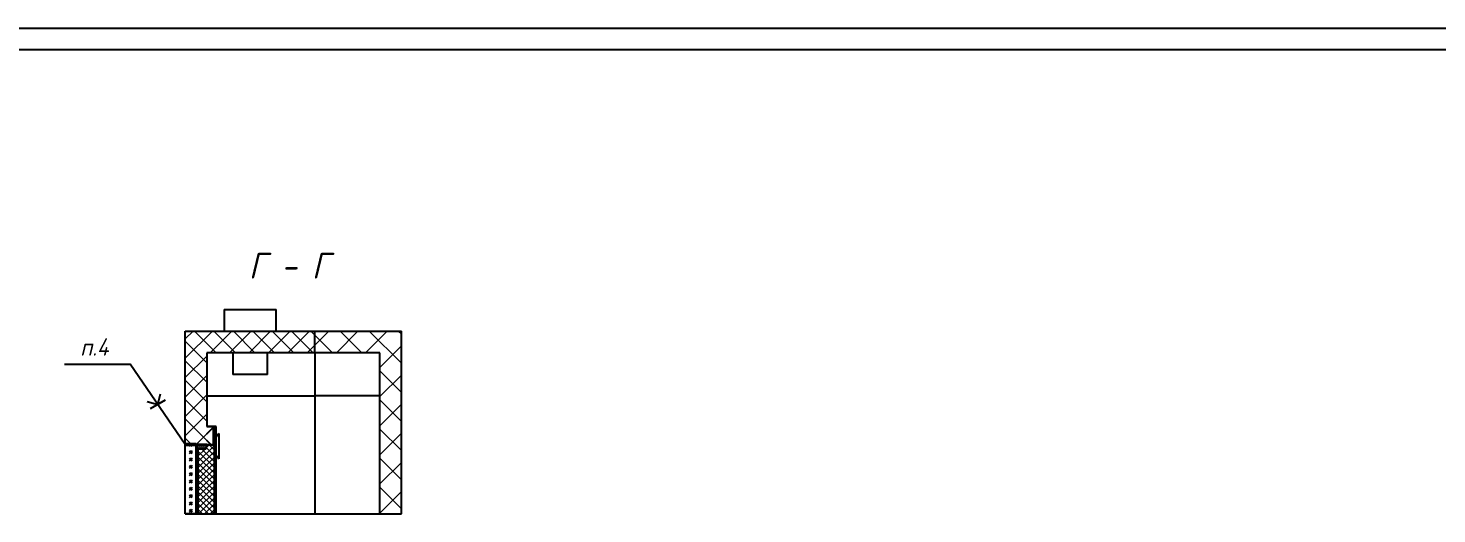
# Model space of a CAD drawing. Header units: millimetres. Extents: x -963 to 6509, y -1367 to 453.
# Drawn here: x 5367.8 to 5693.7, y -141.2 to -28.9 of the extents above; entities that cross this region are included whole.
import ezdxf

# ---------------------------------------------------------------- set-up
doc = ezdxf.new("R2010")
doc.units = ezdxf.units.MM
doc.header["$LTSCALE"] = 0.5
doc.layers.get('0').update_dxf_attribs({"lineweight": 60})
doc.layers.get('Defpoints').update_dxf_attribs({"color": 5})
doc.layers.add('3-размеры', color=6, linetype='Continuous')
doc.layers.add('Основная', color=7, linetype='Continuous', lineweight=40)
doc.styles.get("Standard").update_dxf_attribs({"font": 'isocpeui.ttf', "width": 0.9})

msp = doc.modelspace()

# ---------------------------------------------------------------- hatches: boundary and pattern name
at = {"linetype": 'Continuous', "lineweight": 18}
h = msp.add_hatch(dxfattribs=at)
h.set_pattern_fill('ANSI37', angle=3e-322, style=0)
h.paths.add_polyline_path([(5409.152, -103.961), (5434.152, -103.961), (5434.152, -98.961), (5404.152, -98.961), (5404.152, -125.196), (5409.152, -125.196)], flags=0)
h = msp.add_hatch(dxfattribs=at)
h.set_pattern_fill('ANSI37', scale=1.5, angle=90, style=0)
h.paths.add_polyline_path([(5449.152, -141.226), (5454.152, -141.226), (5454.152, -98.961), (5434.152, -98.961), (5434.152, -103.961), (5449.152, -103.961)], flags=0)
at = {"lineweight": 25}
h = msp.add_hatch(dxfattribs=at)
h.set_pattern_fill('ANSI37', color=256)
h.paths.add_polyline_path([(5409.152, -121.064), (5410.652, -121.064), (5410.652, -125.196), (5409.152, -125.196)])
h = msp.add_hatch(dxfattribs=at)
h.set_pattern_fill('ANSI37', color=256, scale=0.1)
h.paths.add_polyline_path([(5410.902, -125.273), (5410.652, -125.273), (5410.652, -121.064), (5410.902, -121.064)])
at = {"linetype": 'Continuous', "lineweight": 18}
h = msp.add_hatch(dxfattribs=at)
h.set_pattern_fill('ANSI31', scale=0.5, style=0)
h.paths.add_polyline_path([(5410.902, -141.226), (5411.313, -141.226), (5411.313, -121.064), (5410.902, -121.064)], flags=0)
at = {"lineweight": 25}
h = msp.add_hatch(dxfattribs=at)
h.set_pattern_fill('GOST_GLASS', color=256, scale=0.2)
h.paths.add_polyline_path([(5404.152, -125.196), (5406.652, -125.196), (5406.652, -141.226), (5404.152, -141.226)])
at = {"linetype": 'Continuous', "lineweight": 18}
h = msp.add_hatch(dxfattribs=at)
h.set_pattern_fill('ANSI31', scale=0.1, style=0)
h.paths.add_polyline_path([(5408.991, -125.273), (5406.891, -125.273), (5406.891, -126.173), (5408.991, -126.173)], flags=0)
at = {"lineweight": 25}
h = msp.add_hatch(dxfattribs=at)
h.set_pattern_fill('ANSI31', color=256, scale=0.1)
h.paths.add_polyline_path([(5407.091, -126.173), (5407.091, -132.423), (5406.891, -132.423), (5406.891, -126.173)])
at = {"linetype": 'Continuous', "lineweight": 18}
h = msp.add_hatch(dxfattribs=at)
h.set_pattern_fill('ANSI31', scale=0.5, angle=90, style=0)
h.set_pattern_definition([(135, (4683.5618, -504.8972), (-1.122532, -1.122532), [])])
h.paths.add_polyline_path([(5407.09, -126.173), (5407.09, -141.226), (5407.091, -141.226), (5407.091, -126.173)], flags=0)
h = msp.add_hatch(dxfattribs=at)
h.set_pattern_fill('ANSI37', scale=0.3, style=0)
h.paths.add_polyline_path([(5410.902, -141.226), (5410.902, -125.273), (5408.991, -125.273), (5408.991, -126.173), (5407.091, -126.173), (5407.091, -141.226)])
h = msp.add_hatch(dxfattribs=at)
h.set_pattern_fill('ANSI31', scale=0.5, style=0)
h.set_pattern_definition([(45, (4683.5618, -504.8972), (-1.122532, 1.122532), [])])
h.paths.add_polyline_path([(5407.089, -127.673), (5407.089, -140.473), (5407.09, -140.473), (5407.09, -127.673)], flags=0)

# ---------------------------------------------------------------- linework, layer by layer
at = {"color": 7, "linetype": 'Continuous', "lineweight": 25}
for p, q in [((5413.152, -93.961), (5413.152, -98.961)), ((5413.152, -93.961), (5425.152, -93.961)), ((5425.152, -98.961), (5425.152, -93.961)), ((5404.152, -125.196), (5404.152, -98.961)), ((5404.152, -98.961), (5434.152, -98.961)), ((5434.152, -103.961), (5434.152, -98.961)), ((5434.152, -98.961), (5454.152, -98.961)), ((5454.152, -141.226), (5454.152, -98.961)), ((5409.152, -103.961), (5409.152, -121.064)), ((5434.152, -103.961), (5409.152, -103.961)), ((5415.152, -103.961), (5415.152, -108.961)), ((5423.152, -108.961), (5423.152, -103.961)), ((5449.152, -103.961), (5434.152, -103.961)), ((5434.152, -103.961), (5434.152, -113.961)), ((5449.152, -141.226), (5449.152, -103.961)), ((5423.152, -108.961), (5415.152, -108.961)), ((5409.152, -113.961), (5434.152, -113.961)), ((5449.152, -113.961), (5434.152, -113.961)), ((5434.152, -113.961), (5434.152, -141.226)), ((5410.652, -121.064), (5409.152, -121.064)), ((5410.902, -121.064), (5410.652, -121.064)), ((5410.652, -121.064), (5410.652, -125.273)), ((5411.313, -121.064), (5410.902, -121.064)), ((5410.902, -141.226), (5410.902, -121.064)), ((5411.313, -141.226), (5411.313, -121.064)), ((5411.902, -122.636), (5411.313, -123.476)), ((5411.902, -122.636), (5411.902, -128.492)), ((5404.152, -141.226), (5404.152, -125.196)), ((5404.152, -125.196), (5406.652, -125.196)), ((5409.152, -125.196), (5404.152, -125.196)), ((5406.652, -141.226), (5406.652, -125.196)), ((5406.891, -125.273), (5408.991, -125.273)), ((5406.891, -126.173), (5406.891, -125.273)), ((5408.991, -126.173), (5406.891, -126.173)), ((5407.09, -126.173), (5406.891, -126.173)), ((5406.891, -126.173), (5406.891, -126.173)), ((5406.891, -126.173), (5406.891, -132.423)), ((5407.09, -126.173), (5407.091, -126.173)), ((5407.09, -141.226), (5407.09, -126.173)), ((5407.091, -126.173), (5407.091, -141.226)), ((5407.091, -126.173), (5408.991, -126.173)), ((5408.991, -125.273), (5408.991, -126.173)), ((5408.991, -125.273), (5410.891, -125.273)), ((5410.891, -126.273), (5410.902, -126.273)), ((5407.089, -127.673), (5407.09, -127.673)), ((5407.089, -140.473), (5407.089, -127.673)), ((5407.09, -140.473), (5407.09, -127.673)), ((5410.902, -130.064), (5410.891, -130.064)), ((5411.313, -127.651), (5411.902, -128.492)), ((5407.089, -132.423), (5406.891, -132.423)), ((5404.152, -141.226), (5406.652, -141.226)), ((5406.652, -141.226), (5407.09, -141.226)), ((5407.09, -140.473), (5407.089, -140.473)), ((5407.09, -140.473), (5407.089, -140.473)), ((5407.089, -140.473), (5407.089, -140.473)), ((5407.09, -141.226), (5407.091, -141.226)), ((5407.091, -141.226), (5410.891, -141.226)), ((5410.891, -141.226), (5410.902, -141.226)), ((5410.902, -141.226), (5411.313, -141.226)), ((5411.313, -141.226), (5434.152, -141.226)), ((5434.152, -141.226), (5449.152, -141.226)), ((5449.152, -141.226), (5454.152, -141.226))]:
    msp.add_line(p, q, dxfattribs=at)
at = {"lineweight": 25}
for p, q in [((5397.766, -115.918), (5398.434, -113.474)), ((5395.322, -115.25), (5397.766, -115.918)), ((5399.526, -114.914), (5396.006, -116.923)), ((5409.152, -121.064), (5410.652, -121.064)), ((5410.652, -125.196), (5410.652, -121.064)), ((5404.152, -125.196), (5406.652, -125.196)), ((5404.152, -141.226), (5404.152, -125.196)), ((5406.652, -125.196), (5406.652, -141.226)), ((5406.891, -126.173), (5407.091, -126.173)), ((5406.891, -132.423), (5406.891, -126.173)), ((5407.091, -126.173), (5407.091, -132.423)), ((5409.152, -125.196), (5410.652, -125.196)), ((5407.091, -132.423), (5406.891, -132.423)), ((5406.652, -141.226), (5404.152, -141.226))]:
    msp.add_line(p, q, dxfattribs=at)
at = {"lineweight": 50}
msp.add_line((5406.652, -125.196), (5404.152, -125.196), dxfattribs=at)
at = {"color": 8, "linetype": 'Continuous', "lineweight": 25}
msp.add_line((5410.902, -125.873), (5410.891, -125.873), dxfattribs=at)
at = {"lineweight": 25}
msp.add_lwpolyline([(5410.902, -125.273), (5410.652, -125.273), (5410.652, -121.064), (5410.902, -121.064)], close=True, dxfattribs=at)
at = {"layer": '3-размеры', "color": 0, "lineweight": 25}
for p in [(5376.208, -106.641), (5404.152, -125.196)]:
    msp.add_line(p, (5391.381, -106.641), dxfattribs=at)
at = {"layer": 'Defpoints', "color": 0, "lineweight": 25}
msp.add_line((5020.147, -28.881), (5861.147, -28.881), dxfattribs=at)
at = {"layer": 'Основная', "color": 0, "lineweight": 25}
msp.add_line((5856.147, -33.881), (5040.147, -33.881), dxfattribs=at)

# ---------------------------------------------------------------- texts
at = {"color": 0, "lineweight": 25, "width": 0.9}
msp.add_text('Г - Г', height=6, dxfattribs=at).set_placement((5418.848, -86.811))
at = {"layer": '3-размеры', "color": 0, "lineweight": 25, "width": 0.9}
msp.add_text('п.4', height=4, dxfattribs=at).set_placement((5379.848, -104.634))

doc.saveas('drawing.dxf')
